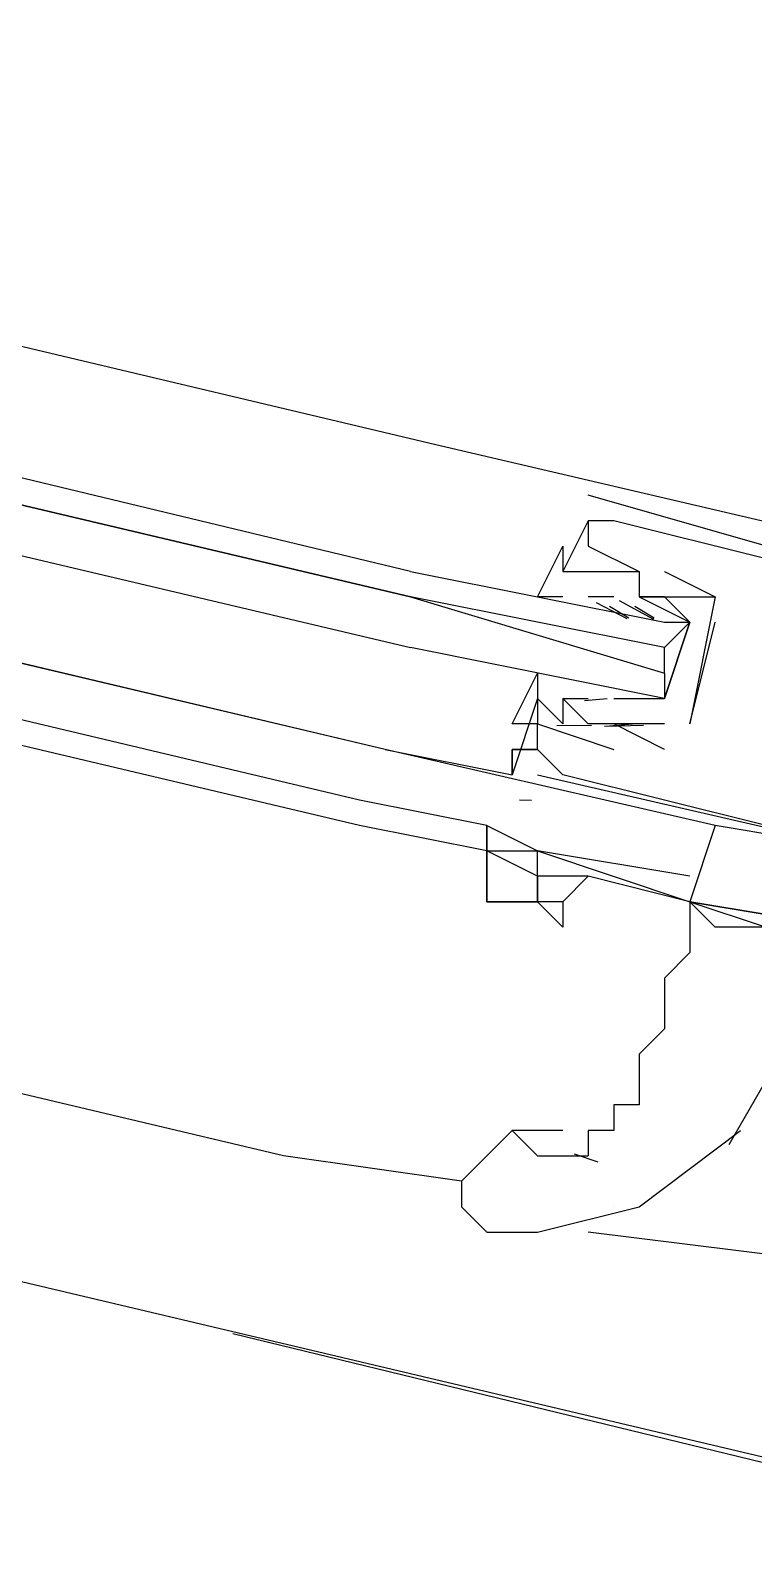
# Model space of a CAD drawing. Header units: feet. Extents: x -84 to 198, y -22 to 181.
# Drawn here: x 84.681 to 85.06, y 150.218 to 151.022 of the extents above; entities that cross this region are included whole.
import ezdxf

# ---------------------------------------------------------------- set-up
doc = ezdxf.new("R2010")
doc.units = ezdxf.units.FT
doc.layers.add('A-LINEA', color=7, linetype='CONTINUOUS')

msp = doc.modelspace()

# ---------------------------------------------------------------- linework, layer by layer
at = {"layer": 'A-LINEA'}
for p, q in [((76.6133, 152.2711), (85.1867, 150.2444)), ((81.12, 151.6978), (84.8933, 150.8044)), ((84.8667, 150.6444), (81.08, 151.5378)), ((84.8667, 150.6444), (81.0933, 151.5378)), ((84.8533, 150.6178), (81.08, 151.5111)), ((84.8533, 150.6044), (81.08, 151.4978)), ((84.8133, 150.4311), (81.04, 151.3244)), ((84.8933, 150.8044), (85.2933, 150.7111)), ((84.9733, 150.7778), (84.9733, 150.7778)), ((84.9733, 150.7644), (84.96, 150.7378)), ((84.9733, 150.7644), (84.9733, 150.7644)), ((84.9733, 150.7644), (84.9733, 150.7644)), ((84.9867, 150.7644), (84.9867, 150.7644)), ((84.9733, 150.7511), (84.9733, 150.7511)), ((84.96, 150.7378), (84.96, 150.7378)), ((84.9867, 150.7378), (84.9867, 150.7378)), ((85, 150.7378), (85, 150.7378)), ((85, 150.7378), (85, 150.7378)), ((85.0133, 150.7378), (85.0133, 150.7378)), ((84.9733, 150.7244), (84.9733, 150.7244)), ((84.9867, 150.7244), (84.9733, 150.7244)), ((84.9774, 150.7214), (84.9936, 150.713)), ((84.9867, 150.7244), (84.9867, 150.7244)), ((84.9895, 150.7225), (85.0075, 150.7128)), ((85, 150.7244), (85, 150.7244)), ((85.04, 150.7244), (85.04, 150.7244)), ((85.04, 150.7244), (85.04, 150.7244)), ((84.9844, 150.7196), (84.9946, 150.7134)), ((84.9978, 150.7196), (85.0079, 150.7134)), ((85, 150.7111), (85, 150.7111)), ((85.0267, 150.6578), (85.04, 150.7111)), ((85.04, 150.7111), (85.04, 150.7111)), ((85.0133, 150.6844), (85.0133, 150.6978)), ((84.9467, 150.6711), (84.9333, 150.6311)), ((84.9467, 150.6711), (84.9467, 150.6711)), ((84.96, 150.6711), (84.96, 150.6711)), ((84.96, 150.6711), (84.9733, 150.6711)), ((84.9832, 150.671), (84.9713, 150.6699)), ((84.9733, 150.6711), (84.9733, 150.6711)), ((85, 150.6711), (85, 150.6711)), ((84.9467, 150.6578), (84.9467, 150.6578)), ((84.9751, 150.657), (84.9568, 150.6567)), ((84.9733, 150.6578), (84.9733, 150.6578)), ((85.0023, 150.6569), (84.9819, 150.6564)), ((84.9965, 150.6576), (84.9846, 150.6566)), ((84.9867, 150.6578), (84.9867, 150.6578)), ((84.9867, 150.6578), (84.9867, 150.6578)), ((85.0133, 150.6578), (85.0133, 150.6578)), ((85.0133, 150.6578), (85.0133, 150.6578)), ((85.0267, 150.6578), (85.0267, 150.6578)), ((85.0267, 150.6578), (85.0267, 150.6578)), ((84.9467, 150.6444), (84.9467, 150.6444)), ((84.9867, 150.6444), (84.9867, 150.6444)), ((85.0133, 150.6444), (85.0133, 150.6444)), ((84.9333, 150.6311), (84.9333, 150.6311)), ((84.9467, 150.6311), (84.9467, 150.6311)), ((84.9467, 150.6311), (84.9467, 150.6311)), ((84.96, 150.6311), (84.96, 150.6311)), ((84.92, 150.6044), (84.8533, 150.6178)), ((84.9435, 150.6176), (84.9373, 150.6177)), ((84.9435, 150.6176), (84.9373, 150.6177)), ((84.9435, 150.6176), (84.9373, 150.6177)), ((84.92, 150.5911), (84.8533, 150.6044)), ((84.92, 150.6044), (84.92, 150.6044)), ((85.12, 150.5911), (85.04, 150.6044)), ((84.92, 150.5911), (84.92, 150.5911)), ((84.92, 150.5911), (84.92, 150.5911)), ((85.0267, 150.5644), (84.9733, 150.5778)), ((85.0267, 150.5644), (85.0267, 150.5644)), ((85.0267, 150.5644), (85.0267, 150.5644)), ((85.0267, 150.5511), (85.0267, 150.5511)), ((85.0473, 150.4371), (85.1011, 150.5305)), ((84.96, 150.4444), (84.9333, 150.4444)), ((84.9067, 150.4178), (84.8133, 150.4311)), ((84.966, 150.4322), (84.9783, 150.428)), ((84.9867, 150.4044), (84.9867, 150.4044)), ((85.08, 150.3778), (84.9733, 150.3911)), ((85.28, 150.2178), (84.7867, 150.3378))]:
    msp.add_line(p, q, dxfattribs=at)
for points in [[(84.88, 150.7378), (81.0533, 151.6578), (81.04, 151.6444), (81.04, 151.6311), (84.88, 150.7244), (81.04, 151.6311), (81.04, 151.6178), (81.04, 151.6044), (84.88, 150.6978)], [(85.2133, 150.7111), (85.16, 150.7244), (84.9733, 150.7778)], [(84.9467, 150.6311), (85.12, 150.5911), (85.12, 150.6044), (85.1467, 150.5911), (85.16, 150.6044), (85.16, 150.6178), (85.1733, 150.6844), (85.1867, 150.6978), (85.1733, 150.6978), (85.1733, 150.7111), (85.1467, 150.7244), (84.9867, 150.7644), (84.9733, 150.7644), (84.9733, 150.7511), (85, 150.7378), (85, 150.7378)], [(84.96, 150.7244), (84.9467, 150.7244), (84.96, 150.7511), (84.96, 150.7378), (84.9733, 150.7378), (84.9867, 150.7378), (85, 150.7378), (85, 150.7244), (85.0267, 150.7111), (85.0133, 150.6711)], [(84.88, 150.7378), (85.0133, 150.7111), (85.0267, 150.7111), (85.0133, 150.6978), (84.88, 150.7244), (85.0133, 150.6844), (85.0133, 150.6711), (84.88, 150.6978)], [(84.9867, 150.7378), (85, 150.7378), (85, 150.7244), (85.04, 150.7244), (85.0267, 150.6578)], [(85.0133, 150.7378), (85.04, 150.7244), (85.04, 150.7244)], [(84.9867, 150.6711), (85, 150.6711), (85.0133, 150.6711), (85.0267, 150.7111), (85.0133, 150.7244), (85, 150.7244)], [(85.0133, 150.6578), (84.9867, 150.6578), (84.9733, 150.6578), (84.96, 150.6711), (84.96, 150.6578), (84.9467, 150.6711), (84.9467, 150.6578), (84.9333, 150.6578), (84.9467, 150.6844), (84.9467, 150.6711)], [(85.12, 150.5911), (84.96, 150.6311), (84.9467, 150.6444), (84.9467, 150.6578), (84.9867, 150.6444)], [(85.0133, 150.6578), (84.9867, 150.6578), (84.9733, 150.6578)], [(85.0133, 150.6444), (84.9867, 150.6578), (84.9867, 150.6578)], [(85.04, 150.6044), (84.8667, 150.6444), (84.9333, 150.6311), (84.9333, 150.6444), (84.9467, 150.6444)], [(84.9333, 150.6311), (84.9333, 150.6444), (84.9467, 150.6444), (84.9333, 150.6444)], [(84.9467, 150.6444), (84.9333, 150.6444), (84.9333, 150.6311)], [(84.9333, 150.6311), (84.9333, 150.6444), (84.9467, 150.6444), (84.9333, 150.6444)], [(84.9467, 150.6444), (84.9333, 150.6444), (84.9333, 150.6311)], [(84.9333, 150.6311), (84.9333, 150.6444), (84.9467, 150.6444), (84.9333, 150.6444)], [(84.92, 150.6044), (84.92, 150.5911), (84.92, 150.5911), (84.92, 150.5778), (84.92, 150.5644)], [(84.92, 150.5911), (84.92, 150.6044), (84.9467, 150.5911)], [(85.04, 150.6044), (85.0267, 150.5644), (85.1067, 150.5511), (85.12, 150.5911)], [(84.9467, 150.5778), (84.92, 150.5911), (84.92, 150.5911), (84.9467, 150.5911)], [(84.9467, 150.5778), (84.9467, 150.5644), (84.92, 150.5644), (84.92, 150.5911)], [(85.0267, 150.5778), (84.9467, 150.5911), (84.9467, 150.5911), (85.0267, 150.5644)], [(84.9733, 150.5778), (84.9467, 150.5778), (84.9467, 150.5778), (84.9467, 150.5911)], [(84.92, 150.5644), (84.92, 150.5644), (84.92, 150.5778)], [(84.96, 150.5644), (84.9467, 150.5644), (84.9467, 150.5778)], [(84.9733, 150.5778), (84.9733, 150.5778), (84.96, 150.5644), (84.96, 150.5511)], [(85.1067, 150.5378), (85.0933, 150.5378), (85.0667, 150.5511), (85.04, 150.5511), (85.0267, 150.5644), (85.0267, 150.5644), (84.9733, 150.5778)], [(84.92, 150.5644), (84.92, 150.5644), (84.9467, 150.5644), (84.9467, 150.5644), (84.9467, 150.5644), (84.9467, 150.5644)], [(84.96, 150.5511), (84.9467, 150.5644), (84.9467, 150.5644)], [(85.0267, 150.5644), (85.0267, 150.5378), (85.0133, 150.5244), (85.0133, 150.5111), (85.0133, 150.4978), (85, 150.4844), (85, 150.4711), (85, 150.4578), (84.9867, 150.4578), (84.9867, 150.4444), (84.9733, 150.4444), (84.9733, 150.4311)], [(85.0267, 150.5644), (85.0267, 150.5644), (85.1067, 150.5378), (85.1067, 150.5511), (85.0267, 150.5644), (85.0267, 150.5644), (85.0267, 150.5644)], [(84.9333, 150.4444), (84.9067, 150.4178), (84.9067, 150.4044), (84.92, 150.3911)], [(84.92, 150.3911), (84.9467, 150.3911), (85, 150.4044), (85.0533, 150.4444)], [(84.9333, 150.4444), (84.9467, 150.4311), (84.9733, 150.4311)]]:
    msp.add_lwpolyline(points, dxfattribs=at)

doc.saveas('drawing.dxf')
